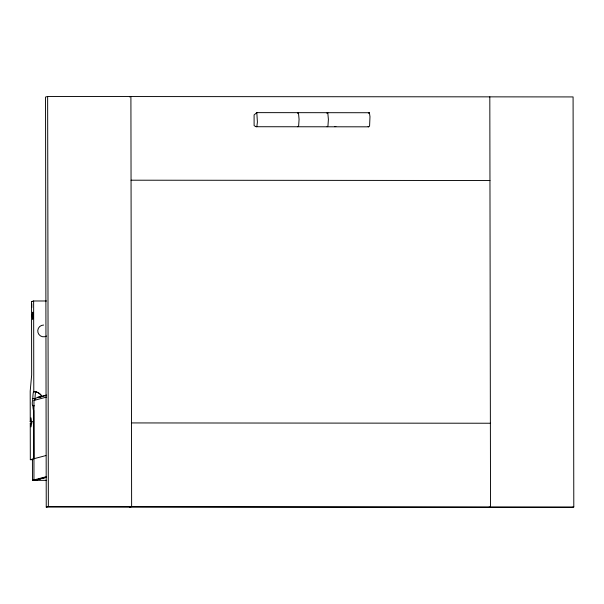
<?xml version="1.0" encoding="UTF-8"?>
<svg xmlns="http://www.w3.org/2000/svg" width="604" height="604" viewBox="0 0 604 604"><rect width="100%" height="100%" fill="white"/><g stroke="black" fill="none" stroke-linecap="round" stroke-linejoin="round"><path stroke-width="0.91" d="M46.04 477.432L33.952 480.527L33.975 400.407A6.787 6.75 75.2 0 1 41.004 397.1M46.485 300.988L33.635 300.981L31.529 301.532L31.657 375.024L30.2 391.12L30.253 421.811L30.993 417.87L31.74 422.959L31.008 426.892L30.63 423.253L30.253 423.351L30.321 459.682L32.541 459.682M33.681 391.724L35.9 391.732A9.354 0.929 -90 0 0 35.1 396.617L35.024 398.565L32.805 398.565L32.88 396.617A9.354 0.929 -90 0 1 33.681 391.724L33.794 391.581A9.354 9.309 75.2 0 1 41.865 396.262M34.677 400.49L34.73 399.697M34.375 405.82C30.781 406.907 32.759 400.437 32.805 398.565M34.813 399.085L35.024 398.565M368.387 113.22L369.406 112.729L369.98 116.67L369.588 126.01L368.689 126.825L256.104 126.727L254.11 125.67L254.095 114.926L256.821 112.631L369.406 112.729M47.641 96.474L45.534 97.025L46.244 507.073L571.694 507.526L573.8 506.975L573.083 96.927L47.641 96.474L48.35 506.514L46.244 507.073M129.505 96.912L130.909 96.542L131.627 506.59L129.52 507.149M256.104 126.727L256.851 126.53L257.402 122.099L256.821 112.631M297.742 126.764L298.64 125.949L299.078 119.358L298.459 112.661L297.719 112.857L297.719 113.507M327.066 126.787L327.957 125.972L328.395 119.381L327.783 112.691L327.043 112.888L327.028 113.529M37.516 397.402L46.546 395.016M39.615 397.206L45.942 395.537M33.975 400.407L46.614 397.062M30.321 459.682L45.889 455.567M32.427 459.123L32.465 480.331L45.927 476.775M44.235 477.553L34.3 480.527M33.952 480.527L46.591 477.19M488.417 507.458L490.524 506.899L489.814 96.851M334.616 126.644L335.892 126.538M131.06 180.203L489.957 180.513M31.529 301.532L33.363 301.539M30.63 421.713L32.11 421.713M30.253 421.811L32.473 421.811M131.483 422.928L490.38 423.238M30.253 423.351L31.74 423.351M32.465 480.331L46.614 480.346M48.35 506.514L573.8 506.975M33.681 391.611L36.089 391.928A9.354 9.309 75.2 0 1 41.752 396.292M368.1 126.508L368.689 126.825M32.888 405.82L32.895 405.971A9.354 0.929 -90 0 0 33.711 410.433L33.915 458.73M33.635 300.981L33.794 391.581M31.77 303.706L31.778 307.587M46.553 336.05A5.889 5.859 75.2 0 1 37.954 332.464A5.889 5.859 75.2 0 1 43.609 325.05M37.637 397.734A6.433 6.402 75.2 0 1 38.716 397.447M32.314 314.895C32.722 329.172 33.499 304.257 32.314 314.895"/></g></svg>
